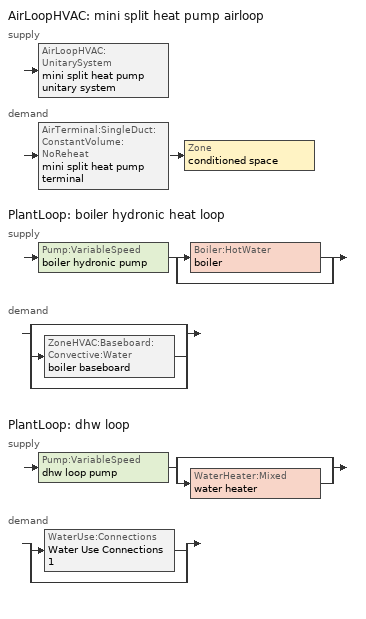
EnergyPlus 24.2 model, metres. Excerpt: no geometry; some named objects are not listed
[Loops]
AirLoopHVAC 'mini split heat pump airloop'
 supply: AirLoopHVAC:UnitarySystem 'mini split heat pump unitary system'
 demand: AirTerminal:SingleDuct:ConstantVolume:NoReheat 'mini split heat pump terminal' > Zone 'conditioned space'
PlantLoop 'boiler hydronic heat loop'
 supply: Pump:VariableSpeed 'boiler hydronic pump' > split
  | Boiler:HotWater 'boiler'
  | bypass
 demand: split
  | bypass
  | ZoneHVAC:Baseboard:Convective:Water 'boiler baseboard'
  | bypass
PlantLoop 'dhw loop'
 supply: Pump:VariableSpeed 'dhw loop pump' > split
  | bypass
  | WaterHeater:Mixed 'water heater'
 demand: split
  | WaterUse:Connections 'Water Use Connections 1'
  | bypass
[ZoneControl:Thermostat]
conditioned space Thermostat: Zone or ZoneList=conditioned space; Control Type Schedule=conditioned space Thermostat Schedule; Control 1=conditioned space temperature setpoint; Temperature Difference Between Cutout And Setpoint {deltaC}=0
[ThermostatSetpoint:DualSetpoint]
conditioned space temperature setpoint: Heating Setpoint Temperature Schedule=heating setpoint; Cooling Setpoint Temperature Schedule=cooling setpoint
[ZoneHVAC:Baseboard:Convective:Electric]
electric baseboard: Availability Schedule=Always On Discrete; Heating Design Capacity {W}=0.293071; Efficiency=1
[ZoneHVAC:Baseboard:Convective:Water]
boiler baseboard: Availability Schedule=Always On Discrete; Heating Design Capacity Method=HeatingDesignCapacity; Heating Design Capacity {W}=25058.2; Heating Design Capacity Per Floor Area {W/m2}=0; Fraction of Autosized Heating Design Capacity=0.8; U-Factor Times Area Value {W/K}=1804.19; Maximum Water Flow Rate {m3/s}=0.00107946; Convergence Tolerance=0.001
[AirTerminal:SingleDuct:ConstantVolume:NoReheat]
mini split heat pump terminal: Availability Schedule=Always On Discrete; Maximum Air Flow Rate {m3/s}=0.311485
[Zone equipment]
conditioned space: electric baseboard, boiler baseboard, mini split heat pump terminal
[AirLoopHVAC]
mini split heat pump airloop: Design Supply Air Flow Rate {m3/s}=0.311485; Design Return Air Flow Fraction of Supply Air Flow=1
[Sizing:System]
mini split heat pump airloop: Type of Load to Size On=Sensible; Design Outdoor Air Flow Rate {m3/s}=Autosize; Central Heating Maximum System Air Flow Ratio=0.3; Preheat Design Temperature {C}=7; Preheat Design Humidity Ratio {kgWater/kgDryAir}=0.008; Precool Design Temperature {C}=12.8; Precool Design Humidity Ratio {kgWater/kgDryAir}=0.008; Central Cooling Design Supply Air Temperature {C}=12.8; Central Heating Design Supply Air Temperature {C}=16.7; Type of Zone Sum to Use=NonCoincident; 100% Outdoor Air in Cooling=Yes; 100% Outdoor Air in Heating=Yes; Central Cooling Design Supply Air Humidity Ratio {kgWater/kgDryAir}=0.0085; Central Heating Design Supply Air Humidity Ratio {kgWater/kgDryAir}=0.008; Cooling Supply Air Flow Rate Method=DesignDay; Cooling Supply Air Flow Rate {m3/s}=0; Cooling Supply Air Flow Rate Per Floor Area {m3/s-m2}=0.00996765; Cooling Fraction of Autosized Cooling Supply Air Flow Rate=1; Cooling Supply Air Flow Rate Per Unit Cooling Capacity {m3/s-W}=3.94755e-05; Heating Supply Air Flow Rate Method=DesignDay; Heating Supply Air Flow Rate {m3/s}=0; Heating Supply Air Flow Rate Per Floor Area {m3/s-m2}=0.00996765; Heating Fraction of Autosized Heating Supply Air Flow Rate=1; Heating Fraction of Autosized Cooling Supply Air Flow Rate=1; Heating Supply Air Flow Rate Per Unit Heating Capacity {m3/s-W}=3.15882e-05; System Outdoor Air Method=ZoneSum; Zone Maximum Outdoor Air Fraction=1; Cooling Design Capacity Method=CoolingDesignCapacity; Cooling Design Capacity {W}=Autosize; Cooling Design Capacity Per Floor Area {W/m2}=234.7; Fraction of Autosized Cooling Design Capacity=1; Heating Design Capacity Method=HeatingDesignCapacity; Heating Design Capacity {W}=Autosize; Heating Design Capacity Per Floor Area {W/m2}=157; Fraction of Autosized Heating Design Capacity=1; Central Cooling Capacity Control Method=OnOff; Occupant Diversity=Autosize
[AvailabilityManager:Scheduled]
mini split heat pump airloop Availability Manager: Schedule=Always On Discrete
[AirLoopHVAC:UnitarySystem]
mini split heat pump unitary system: Control Type=Load; Controlling Zone or Thermostat Location=conditioned space; Dehumidification Control Type=None; Availability Schedule=Always On Discrete; Supply Fan=mini split heat pump supply fan; Fan Placement=BlowThrough; Supply Air Fan Operating Mode Schedule=mini split heat pump auto fan schedule; Heating Coil=mini split heat pump htg coil; DX Heating Coil Sizing Ratio=1; Cooling Coil=mini split heat pump clg coil; Use DOAS DX Cooling Coil=No; Minimum Supply Air Temperature {C}=2; Latent Load Control=SensibleOnlyLoadControl; Cooling Supply Air Flow Rate Method=SupplyAirFlowRate; Cooling Supply Air Flow Rate {m3/s}=0.311485; Heating Supply Air Flow Rate Method=SupplyAirFlowRate; Heating Supply Air Flow Rate {m3/s}=0.311485; No Load Supply Air Flow Rate Method=SupplyAirFlowRate; No Load Supply Air Flow Rate {m3/s}=0; No Load Supply Air Flow Rate Control Set To Low Speed=Yes; Maximum Supply Air Temperature {C}=48.8889; Maximum Outdoor Dry-Bulb Temperature for Supplemental Heater Operation {C}=21; Ancillary On-Cycle Electric Power {W}=0; Ancillary Off-Cycle Electric Power {W}=0; Design Specification Multispeed Object=Unitary System Performance Multispeed 1
[Fan:SystemModel]
mini split heat pump supply fan: Availability Schedule=Always On Discrete; Design Maximum Air Flow Rate {m3/s}=0.383603; Speed Control Method=Discrete; Electric Power Minimum Flow Rate Fraction=0.2; Design Pressure Rise {Pa}=500; Motor Efficiency=1; Motor In Air Stream Fraction=1; Design Electric Power Consumption {W}=Autosize; Design Power Sizing Method=PowerPerFlow; Electric Power Per Unit Flow Rate {W/(m3/s)}=148.322; Electric Power Per Unit Flow Rate Per Unit Pressure {W/((m3/s)-Pa)}=1.66667; Fan Total Efficiency=0.7; Motor Loss Radiative Fraction=0; Number of Speeds=4; Speed Flow Fraction 1=0.20706; Speed Electric Power Fraction 1=0.00888; Speed Flow Fraction 2=0.252; Speed Electric Power Fraction 2=0.016; Speed Flow Fraction 3=0.812; Speed Electric Power Fraction 3=0.53539; Speed Flow Fraction 4=1; Speed Electric Power Fraction 4=1
[Coil:Heating:DX:MultiSpeed]
mini split heat pump htg coil: Availability Schedule=Always On Discrete; Minimum Outdoor Dry-Bulb Temperature for Compressor Operation {C}=-3.88889; Crankcase Heater Capacity {W}=50; Maximum Outdoor Dry-Bulb Temperature for Crankcase Heater Operation {C}=10; Defrost Energy Input Ratio Function of Temperature Curve=Defrosteir; Maximum Outdoor Dry-Bulb Temperature for Defrost Operation {C}=4.44444; Defrost Strategy=ReverseCycle; Defrost Control=Timed; Defrost Time Period Fraction=0.058333; Resistive Defrost Heater Capacity {W}=AutoSize; Apply Part Load Fraction to Speeds Greater than 1=No; Fuel Type=Electricity; Region number for Calculating HSPF=4; Number of Speeds=2; Speed Gross Rated Heating Capacity 1 {W}=1799.1; Speed Gross Rated Heating COP 1 {W/W}=4.51049; Speed Rated Air Flow Rate 1 {m3/s}=0.0966218; Speed Rated Supply Air Fan Power Per Volume Flow Rate 2017 1 {W/(m3/s)}=773.3; Speed Rated Supply Air Fan Power Per Volume Flow Rate 2023 1 {W/(m3/s)}=934.4; Speed Heating Capacity Function of Temperature Curve Name 1=Heat-CAP-fT1; Speed Heating Capacity Function of Flow Fraction Curve Name 1=Heat-CAP-fFF1; Speed Energy Input Ratio Function of Temperature Curve Name 1=Heat-EIR-fT1; Speed Energy Input Ratio Function of Flow Fraction Curve Name 1=Heat-EIR-fFF1; Speed Part Load Fraction Correlation Curve Name 1=Heat-PLF-fPLR1; Speed Rated Waste Heat Fraction of Power Input 1=0.2; Speed Waste Heat Function of Temperature Curve Name 1=ConstantBiquadratic 1; Speed Gross Rated Heating Capacity 2 {W}=7085.98; Speed Gross Rated Heating COP 2 {W/W}=3.17432; Speed Rated Air Flow Rate 2 {m3/s}=0.383416; Speed Rated Supply Air Fan Power Per Volume Flow Rate 2017 2 {W/(m3/s)}=773.3; Speed Rated Supply Air Fan Power Per Volume Flow Rate 2023 2 {W/(m3/s)}=934.4; Speed Heating Capacity Function of Temperature Curve Name 2=Heat-CAP-fT2; Speed Heating Capacity Function of Flow Fraction Curve Name 2=Heat-CAP-fFF2; Speed Energy Input Ratio Function of Temperature Curve Name 2=Heat-EIR-fT2; Speed Energy Input Ratio Function of Flow Fraction Curve Name 2=Heat-EIR-fFF2; Speed Part Load Fraction Correlation Curve Name 2=Heat-PLF-fPLR2; Speed Rated Waste Heat Fraction of Power Input 2=0.2; Speed Waste Heat Function of Temperature Curve Name 2=ConstantBiquadratic 1
[Coil:Cooling:DX:MultiSpeed]
mini split heat pump clg coil: Availability Schedule=Always On Discrete; Condenser Type=AirCooled; Minimum Outdoor Dry-Bulb Temperature for Compressor Operation {C}=-25; Apply Part Load Fraction to Speeds Greater than 1=No; Apply Latent Degradation to Speeds Greater than 1=No; Crankcase Heater Capacity {W}=50; Maximum Outdoor Dry-Bulb Temperature for Crankcase Heater Operation {C}=10; Basin Heater Capacity {W/K}=0; Basin Heater Setpoint Temperature {C}=2; Fuel Type=Electricity; Number of Speeds=2; Speed Gross Rated Total Cooling Capacity 1 {W}=1479.52; Speed Gross Rated Sensible Heat Ratio 1=0.806404; Speed Gross Rated Cooling COP 1 {W/W}=4.25983; Speed Rated Air Flow Rate 1 {m3/s}=0.079391; Speed Rated Evaporator Fan Power Per Volume Flow Rate 2017 1 {W/(m3/s)}=773.3; Speed Rated Evaporator Fan Power Per Volume Flow Rate 2023 1 {W/(m3/s)}=934.4; Speed Total Cooling Capacity Function of Temperature Curve Name 1=Cool-CAP-fT1; Speed Total Cooling Capacity Function of Flow Fraction Curve Name 1=Cool-CAP-fFF1; Speed Energy Input Ratio Function of Temperature Curve Name 1=Cool-EIR-fT1; Speed Energy Input Ratio Function of Flow Fraction Curve Name 1=Cool-EIR-fFF1; Speed Part Load Fraction Correlation Curve Name 1=Cool-PLF-fPLR1; Speed Nominal Time for Condensate Removal to Begin 1 {s}=1000; Speed Ratio of Initial Moisture Evaporation Rate and Steady State Latent Capacity 1=1.5; Speed Maximum Cycling Rate 1 {cycles/hr}=3; Speed Latent Capacity Time Constant 1 {s}=45; Speed Rated Waste Heat Fraction of Power Input 1=0.2; Speed Waste Heat Function of Temperature Curve Name 1=ConstantBiquadratic; Speed Evaporative Condenser Effectiveness 1=0.9; Speed Evaporative Condenser Air Flow Rate 1 {m3/s}=AutoSize; Speed Rated Evaporative Condenser Pump Power Consumption 1 {W}=AutoSize; Speed Gross Rated Total Cooling Capacity 2 {W}=5830.44; Speed Gross Rated Sensible Heat Ratio 2=0.759942; Speed Gross Rated Cooling COP 2 {W/W}=3.13147; Speed Rated Air Flow Rate 2 {m3/s}=0.311334; Speed Rated Evaporator Fan Power Per Volume Flow Rate 2017 2 {W/(m3/s)}=773.3; Speed Rated Evaporator Fan Power Per Volume Flow Rate 2023 2 {W/(m3/s)}=934.4; Speed Total Cooling Capacity Function of Temperature Curve Name 2=Cool-CAP-fT2; Speed Total Cooling Capacity Function of Flow Fraction Curve Name 2=Cool-CAP-fFF2; Speed Energy Input Ratio Function of Temperature Curve Name 2=Cool-EIR-fT2; Speed Energy Input Ratio Function of Flow Fraction Curve Name 2=Cool-EIR-fFF2; Speed Part Load Fraction Correlation Curve Name 2=Cool-PLF-fPLR2; Speed Nominal Time for Condensate Removal to Begin 2 {s}=1000; Speed Ratio of Initial Moisture Evaporation Rate and Steady State Latent Capacity 2=1.5; Speed Maximum Cycling Rate 2 {cycles/hr}=3; Speed Latent Capacity Time Constant 2 {s}=45; Speed Rated Waste Heat Fraction of Power Input 2=0.2; Speed Waste Heat Function of Temperature Curve Name 2=ConstantBiquadratic; Speed Evaporative Condenser Effectiveness 2=0.9; Speed Evaporative Condenser Air Flow Rate 2 {m3/s}=AutoSize; Speed Rated Evaporative Condenser Pump Power Consumption 2 {W}=AutoSize
[UnitarySystemPerformance:Multispeed]
Unitary System Performance Multispeed 1: Number of Speeds for Heating=2; Number of Speeds for Cooling=2; Single Mode Operation=No; No Load Supply Air Flow Rate Ratio=1; Heating Speed Supply Air Flow Ratio 1=0.310345; Cooling Speed Supply Air Flow Ratio 1=0.255; Heating Speed Supply Air Flow Ratio 2=1.23153; Cooling Speed Supply Air Flow Ratio 2=1
[PlantLoop] Fluid Type=Water; Maximum Loop Temperature {C}=100; Minimum Loop Temperature {C}=0; Minimum Loop Flow Rate {m3/s}=0; Load Distribution Scheme=Optimal; Plant Loop Demand Calculation Scheme=SingleSetpoint; Common Pipe Simulation=None
Name | Plant Equipment Operation Scheme | Maximum Loop Flow Rate {m3/s} | Plant Loop Volume {m3}
boiler hydronic heat loop | boiler hydronic heat loop Operation Schemes | Autosize | Autocalculate
dhw loop | dhw loop Operation Schemes | 0.01 | 0.003
[Sizing:Plant] Loop Type=Heating; Sizing Option=NonCoincident; Zone Timesteps in Averaging Window=1; Coincident Sizing Factor Mode=None
Name | Design Loop Exit Temperature {C} | Loop Design Temperature Difference {deltaC}
boiler hydronic heat loop | 82.2222 | 11.1111
dhw loop | 56 | 5.55556
[Pump:VariableSpeed] Motor Efficiency=0.85; Fraction of Motor Inefficiencies to Fluid Stream=0; Coefficient 1 of the Part Load Performance Curve=0; Coefficient 2 of the Part Load Performance Curve=1; Coefficient 3 of the Part Load Performance Curve=0; Coefficient 4 of the Part Load Performance Curve=0; Design Minimum Flow Rate {m3/s}=0; Pump Control Type=Intermittent; Skin Loss Radiative Fraction=0.5; Design Power Sizing Method=PowerPerFlowPerPressure; Design Electric Power per Unit Flow Rate {W/(m3/s)}=348701.1; Design Shaft Power per Unit Flow Rate per Unit Head {W/((m3/s)-Pa)}=1.28205; Design Minimum Flow Rate Fraction=0
Name | Design Maximum Flow Rate {m3/s} | Design Pump Head {Pa} | Design Power Consumption {W}
boiler hydronic pump | 3.75e-05 | 20000 | 1
dhw loop pump | 0.01 | 1 | 0
[Boiler:HotWater]
boiler: Fuel Type=FuelOilNo2; Nominal Capacity {W}=25058.2; Nominal Thermal Efficiency=0.83; Efficiency Curve Temperature Evaluation Variable=LeavingBoiler; Normalized Boiler Efficiency Curve=NonCondensingBoilerEff; Design Water Flow Rate {m3/s}=Autosize; Minimum Part Load Ratio=0; Maximum Part Load Ratio=1; Optimum Part Load Ratio=1; Water Outlet Upper Temperature Limit {C}=99.9; Boiler Flow Mode=LeavingSetpointModulated; On Cycle Parasitic Electric Load {W}=0; Sizing Factor=1; Off Cycle Parasitic Fuel Load {W}=0
[SetpointManager:Scheduled] Control Variable=Temperature
Name | Schedule
boiler hydronic heat loop setpoint manager | boiler hydronic heat supply setpoint
Setpoint Manager Scheduled 1 | dhw temp
[PlantEquipmentOperationSchemes] Control Scheme Object Type 1=PlantEquipmentOperation:HeatingLoad; Control Scheme Schedule Name 1=Always On Discrete
Name | Control Scheme Name 1
boiler hydronic heat loop Operation Schemes | boiler hydronic heat loop Heating Operation Scheme
dhw loop Operation Schemes | dhw loop Heating Operation Scheme
[PlantEquipmentOperation:HeatingLoad] Load Range Lower Limit 1 {W}=0; Load Range Upper Limit 1 {W}=1000000000
Name | Range Equipment List Name 1
boiler hydronic heat loop Heating Operation Scheme | boiler hydronic heat loop Heating Equipment List
dhw loop Heating Operation Scheme | dhw loop Heating Equipment List
[PlantEquipmentList]
boiler hydronic heat loop Heating Equipment List: Boiler:HotWater, boiler
dhw loop Heating Equipment List: WaterHeater:Mixed, water heater
[WaterHeater:Mixed]
water heater: Tank Volume {m3}=0.170344; Setpoint Temperature Schedule=water heater setpoint; Deadband Temperature Difference {deltaC}=2; Maximum Temperature Limit {C}=99; Heater Control Type=Cycle; Heater Maximum Capacity {W}=11999.8; Heater Minimum Capacity {W}=0; Heater Ignition Minimum Flow Rate {m3/s}=0; Heater Ignition Delay {s}=0; Heater Fuel Type=Electricity; Heater Thermal Efficiency=1; Off Cycle Parasitic Fuel Consumption Rate {W}=0; Off Cycle Parasitic Fuel Type=Electricity; Off Cycle Parasitic Heat Fraction to Tank=0; On Cycle Parasitic Fuel Consumption Rate {W}=0; On Cycle Parasitic Fuel Type=Electricity; On Cycle Parasitic Heat Fraction to Tank=0; Ambient Temperature Indicator=Zone; Ambient Temperature Zone=conditioned space; Off Cycle Loss Coefficient to Ambient Temperature {W/K}=2.90339; Off Cycle Loss Fraction to Zone=1; On Cycle Loss Coefficient to Ambient Temperature {W/K}=2.90339; On Cycle Loss Fraction to Zone=1; Use Side Effectiveness=1; Source Side Effectiveness=1; Use Side Design Flow Rate {m3/s}=Autosize; Source Side Design Flow Rate {m3/s}=Autosize; Indirect Water Heating Recovery Time {hr}=1.5; Source Side Flow Control Mode=IndirectHeatPrimarySetpoint
[WaterHeater:Sizing]
water heater: Design Mode=PeakDraw; Time Storage Can Meet Peak Draw {hr}=0.538503; Time for Tank Recovery {hr}=0; Nominal Tank Volume for Autosizing Plant Connections {m3}=1
[WaterUse:Connections]
Water Use Connections 1: Drain Water Heat Exchanger Type=None; Drain Water Heat Exchanger Destination=Plant; Water Use Equipment Name 1=dhw fixtures; Water Use Equipment Name 2=dhw distribution waste; Water Use Equipment Name 3=clothes washer; Water Use Equipment Name 4=dishwasher
[WaterUse:Equipment]
Name | Peak Flow Rate {m3/s} | Flow Rate Fraction Schedule | Target Temperature Schedule
dhw fixtures | 4.47512e-06 | dhw fixtures schedule | mixed water temperature schedule
dhw distribution waste | 1.35667e-06 | dhw fixtures schedule | mixed water temperature schedule
clothes washer | 9.69919e-07 | clothes washer schedule
dishwasher | 2.90872e-07 | dishwasher schedule
[EnergyManagementSystem:GlobalVariable]
infil_program_Qfan
infil_program_Qinf
mini_split_heat_pump_airloop_Fan_RTF
natural_vent_program_Qnv
natural_vent_program_Qwhf
[EnergyManagementSystem:InternalVariable]
Name | Internal Data Index Key | Internal Data Type
boiler_hydronic_pump_rated_mfr | boiler hydronic pump | Pump Maximum Mass Flow Rate
mini_split_heat_pump_airloop_max_sup_fan_mfr | mini split heat pump supply fan | Fan Maximum Mass Flow Rate
[EnergyManagementSystem:Sensor]
Name | Output:Variable or Output:Meter Index Key | Output:Variable or Output:Meter
airflow_gain | infil flow | Infiltration Sensible Heat Gain Energy
airflow_gain_1 | natural vent flow | Infiltration Sensible Heat Gain Energy
airflow_gain_2 | whole house fan flow | Infiltration Sensible Heat Gain Energy
airflow_loss | infil flow | Infiltration Sensible Heat Loss Energy
airflow_loss_1 | natural vent flow | Infiltration Sensible Heat Loss Energy
airflow_loss_2 | whole house fan flow | Infiltration Sensible Heat Loss Energy
boiler_baseboard_s | boiler baseboard | Baseboard Total Heating Energy
boiler_hydronic_pump_mfr_s | boiler hydronic pump | Pump Mass Flow Rate
boiler_hydronic_pump_s | boiler hydronic pump | Pump Electricity Energy
boiler_plr_s | boiler | Boiler Part Load Ratio
clg_load_cond |  | Cooling:EnergyTransfer:Zone:CONDITIONED SPACE
clg_sp_s; clg_sp_s_1 | cooling setpoint | Schedule Value
clothes_dryer_exhaust_0_sch_s | clothes dryer exhaust 0 schedule | Schedule Value
conditioned_space_clg_unmet_s | conditioned space | Zone Cooling Setpoint Not Met Time
conditioned_space_htg_unmet_s | conditioned space | Zone Heating Setpoint Not Met Time
cool_season | cooling season schedule | Schedule Value
dhw_loss | water heater | Water Heater Heat Loss Energy
dhw_rtf | water heater | Water Heater Runtime Fraction
fridge_tin_s; tin_s; tin_s_1 | conditioned space | Zone Mean Air Temperature
htg_load_cond |  | Heating:EnergyTransfer:Zone:CONDITIONED SPACE
htg_sp_s; htg_sp_s_1 | heating setpoint | Schedule Value
ig_ee_conv | clothes dryer | Electric Equipment Convective Heating Energy
ig_ee_conv_1 | clothes washer | Electric Equipment Convective Heating Energy
ig_ee_conv_2 | cooking range | Electric Equipment Convective Heating Energy
ig_ee_conv_3 | dishwasher | Electric Equipment Convective Heating Energy
ig_ee_conv_4 | fridge | Electric Equipment Convective Heating Energy
ig_ee_conv_5 | misc plug loads | Electric Equipment Convective Heating Energy
ig_ee_conv_6 | whole house fan | Electric Equipment Convective Heating Energy
ig_ee_rad | clothes dryer | Electric Equipment Radiant Heating Energy
ig_ee_rad_1 | clothes washer | Electric Equipment Radiant Heating Energy
ig_ee_rad_2 | cooking range | Electric Equipment Radiant Heating Energy
ig_ee_rad_3 | dishwasher | Electric Equipment Radiant Heating Energy
ig_ee_rad_4 | fridge | Electric Equipment Radiant Heating Energy
ig_ee_rad_5 | misc plug loads | Electric Equipment Radiant Heating Energy
ig_ee_rad_6 | whole house fan | Electric Equipment Radiant Heating Energy
ig_lgt_conv | interior lighting | Lights Convective Heating Energy
ig_lgt_rad | interior lighting | Lights Radiant Heating Energy
ig_lgt_vis | interior lighting | Lights Visible Radiation Heating Energy
ig_oe_conv | clothes dryer 1 | Other Equipment Convective Heating Energy
ig_oe_conv_1 | cooking range 1 | Other Equipment Convective Heating Energy
ig_oe_conv_2 | general water use latent | Other Equipment Convective Heating Energy
ig_oe_conv_3 | general water use sensible | Other Equipment Convective Heating Energy
ig_oe_conv_4 | water heater energy adjustment1 | Other Equipment Convective Heating Energy
ig_oe_rad | clothes dryer 1 | Other Equipment Radiant Heating Energy
ig_oe_rad_1 | cooking range 1 | Other Equipment Radiant Heating Energy
ig_oe_rad_2 | general water use latent | Other Equipment Radiant Heating Energy
ig_oe_rad_3 | general water use sensible | Other Equipment Radiant Heating Energy
ig_oe_rad_4 | water heater energy adjustment1 | Other Equipment Radiant Heating Energy
ig_ppl_conv | occupants | People Convective Heating Energy
ig_ppl_rad | occupants | People Radiant Heating Energy
im_conv | furniture mass conditioned space 1 | Surface Inside Face Convection Heat Gain Energy
im_conv_1 | partition wall mass | Surface Inside Face Convection Heat Gain Energy
im_ig | furniture mass conditioned space 1 | Surface Inside Face Internal Gains Radiation Heat Gain Energy
im_ig_1 | partition wall mass | Surface Inside Face Internal Gains Radiation Heat Gain Energy
im_lgt | furniture mass conditioned space 1 | Surface Inside Face Lights Radiation Heat Gain Energy
im_lgt_1 | partition wall mass | Surface Inside Face Lights Radiation Heat Gain Energy
im_sol | furniture mass conditioned space 1 | Surface Inside Face Solar Radiation Heat Gain Energy
im_sol_1 | partition wall mass | Surface Inside Face Solar Radiation Heat Gain Energy
im_surf | furniture mass conditioned space 1 | Surface Inside Face Net Surface Thermal Radiation Heat Gain Energy
im_surf_1 | partition wall mass | Surface Inside Face Net Surface Thermal Radiation Heat Gain Energy
mech_vent_bath_fan_0_sch_s | mech vent bath fan 0 schedule | Schedule Value
mini_split_heat_pump_airloop_Fan_RTF_s | mini split heat pump supply fan | Fan Runtime Fraction Speed 1
mini_split_heat_pump_airloop_Fan_RTF_s_1 | mini split heat pump supply fan | Fan Runtime Fraction Speed 2
mini_split_heat_pump_airloop_Fan_RTF_s_2 | mini split heat pump supply fan | Fan Runtime Fraction Speed 3
mini_split_heat_pump_airloop_Fan_RTF_s_3 | mini split heat pump supply fan | Fan Runtime Fraction Speed 4
mini_split_heat_pump_clg_coil_s | mini split heat pump clg coil | Cooling Coil Total Cooling Energy
mini_split_heat_pump_htg_coil_s | mini split heat pump htg coil | Heating Coil Heating Energy
mini_split_heat_pump_supply_fan_s | mini split heat pump supply fan | Fan Electricity Energy
mv_conv | mech vent bath fan 0 | Electric Equipment Convective Heating Energy
mv_conv_1 | mech vent house fan | Electric Equipment Convective Heating Energy
mv_conv_2 | mech vent house fan cfis | Electric Equipment Convective Heating Energy
mv_conv_3 | mech vent house fan latent load | Other Equipment Convective Heating Energy
mv_conv_4 | mech vent house fan sensible load | Other Equipment Convective Heating Energy
mv_rad | mech vent bath fan 0 | Electric Equipment Radiant Heating Energy
mv_rad_1 | mech vent house fan | Electric Equipment Radiant Heating Energy
mv_rad_2 | mech vent house fan cfis | Electric Equipment Radiant Heating Energy
mv_rad_3 | mech vent house fan latent load | Other Equipment Radiant Heating Energy
mv_rad_4 | mech vent house fan sensible load | Other Equipment Radiant Heating Energy
natural_vent_s | natural vent schedule | Schedule Value
out_pb_s |  | Site Outdoor Air Barometric Pressure
out_wt_s |  | Site Outdoor Air Humidity Ratio
site_vw_s |  | Site Wind Speed
ss_back_out | Window1 | Surface Window Shortwave from Zone Back Out Window Heat Transfer Rate
ss_back_out_1 | Window10 | Surface Window Shortwave from Zone Back Out Window Heat Transfer Rate
ss_back_out_10 | Window19 | Surface Window Shortwave from Zone Back Out Window Heat Transfer Rate
ss_back_out_11 | Window2 | Surface Window Shortwave from Zone Back Out Window Heat Transfer Rate
ss_back_out_12 | Window20 | Surface Window Shortwave from Zone Back Out Window Heat Transfer Rate
ss_back_out_13 | Window21 | Surface Window Shortwave from Zone Back Out Window Heat Transfer Rate
ss_back_out_14 | Window22 | Surface Window Shortwave from Zone Back Out Window Heat Transfer Rate
ss_back_out_15 | Window23 | Surface Window Shortwave from Zone Back Out Window Heat Transfer Rate
ss_back_out_16 | Window24 | Surface Window Shortwave from Zone Back Out Window Heat Transfer Rate
ss_back_out_17 | Window25 | Surface Window Shortwave from Zone Back Out Window Heat Transfer Rate
ss_back_out_18 | Window26 | Surface Window Shortwave from Zone Back Out Window Heat Transfer Rate
ss_back_out_19 | Window3 | Surface Window Shortwave from Zone Back Out Window Heat Transfer Rate
ss_back_out_2 | Window11 | Surface Window Shortwave from Zone Back Out Window Heat Transfer Rate
ss_back_out_20 | Window5 | Surface Window Shortwave from Zone Back Out Window Heat Transfer Rate
ss_back_out_21 | Window6 | Surface Window Shortwave from Zone Back Out Window Heat Transfer Rate
ss_back_out_22 | Window9 | Surface Window Shortwave from Zone Back Out Window Heat Transfer Rate
ss_back_out_3 | Window12 | Surface Window Shortwave from Zone Back Out Window Heat Transfer Rate
ss_back_out_4 | Window13 | Surface Window Shortwave from Zone Back Out Window Heat Transfer Rate
ss_back_out_5 | Window14 | Surface Window Shortwave from Zone Back Out Window Heat Transfer Rate
ss_back_out_6 | Window15 | Surface Window Shortwave from Zone Back Out Window Heat Transfer Rate
ss_back_out_7 | Window16 | Surface Window Shortwave from Zone Back Out Window Heat Transfer Rate
ss_back_out_8 | Window17 | Surface Window Shortwave from Zone Back Out Window Heat Transfer Rate
ss_back_out_9 | Window18 | Surface Window Shortwave from Zone Back Out Window Heat Transfer Rate
ss_conv | Door1 | Surface Inside Face Convection Heat Gain Energy
ss_conv_1 | Door2 | Surface Inside Face Convection Heat Gain Energy
ss_conv_10 | Window15 | Surface Inside Face Convection Heat Gain Energy
ss_conv_11 | Window16 | Surface Inside Face Convection Heat Gain Energy
ss_conv_12 | Window17 | Surface Inside Face Convection Heat Gain Energy
ss_conv_13 | Window18 | Surface Inside Face Convection Heat Gain Energy
ss_conv_14 | Window19 | Surface Inside Face Convection Heat Gain Energy
ss_conv_15 | Window2 | Surface Inside Face Convection Heat Gain Energy
ss_conv_16 | Window20 | Surface Inside Face Convection Heat Gain Energy
ss_conv_17 | Window21 | Surface Inside Face Convection Heat Gain Energy
ss_conv_18 | Window22 | Surface Inside Face Convection Heat Gain Energy
ss_conv_19 | Window23 | Surface Inside Face Convection Heat Gain Energy
ss_conv_2 | Door3 | Surface Inside Face Convection Heat Gain Energy
ss_conv_20 | Window24 | Surface Inside Face Convection Heat Gain Energy
ss_conv_21 | Window25 | Surface Inside Face Convection Heat Gain Energy
ss_conv_22 | Window26 | Surface Inside Face Convection Heat Gain Energy
ss_conv_23 | Window3 | Surface Inside Face Convection Heat Gain Energy
ss_conv_24 | Window5 | Surface Inside Face Convection Heat Gain Energy
ss_conv_25 | Window6 | Surface Inside Face Convection Heat Gain Energy
ss_conv_26 | Window9 | Surface Inside Face Convection Heat Gain Energy
ss_conv_3 | Door4 | Surface Inside Face Convection Heat Gain Energy
ss_conv_4 | Window1 | Surface Inside Face Convection Heat Gain Energy
ss_conv_5 | Window10 | Surface Inside Face Convection Heat Gain Energy
ss_conv_6 | Window11 | Surface Inside Face Convection Heat Gain Energy
ss_conv_7 | Window12 | Surface Inside Face Convection Heat Gain Energy
ss_conv_8 | Window13 | Surface Inside Face Convection Heat Gain Energy
ss_conv_9 | Window14 | Surface Inside Face Convection Heat Gain Energy
ss_ig | Door1 | Surface Inside Face Internal Gains Radiation Heat Gain Energy
ss_ig_1 | Door2 | Surface Inside Face Internal Gains Radiation Heat Gain Energy
ss_ig_10 | Window15 | Surface Inside Face Internal Gains Radiation Heat Gain Energy
ss_ig_11 | Window16 | Surface Inside Face Internal Gains Radiation Heat Gain Energy
ss_ig_12 | Window17 | Surface Inside Face Internal Gains Radiation Heat Gain Energy
ss_ig_13 | Window18 | Surface Inside Face Internal Gains Radiation Heat Gain Energy
ss_ig_14 | Window19 | Surface Inside Face Internal Gains Radiation Heat Gain Energy
ss_ig_15 | Window2 | Surface Inside Face Internal Gains Radiation Heat Gain Energy
ss_ig_16 | Window20 | Surface Inside Face Internal Gains Radiation Heat Gain Energy
ss_ig_17 | Window21 | Surface Inside Face Internal Gains Radiation Heat Gain Energy
ss_ig_18 | Window22 | Surface Inside Face Internal Gains Radiation Heat Gain Energy
ss_ig_19 | Window23 | Surface Inside Face Internal Gains Radiation Heat Gain Energy
ss_ig_2 | Door3 | Surface Inside Face Internal Gains Radiation Heat Gain Energy
ss_ig_20 | Window24 | Surface Inside Face Internal Gains Radiation Heat Gain Energy
ss_ig_21 | Window25 | Surface Inside Face Internal Gains Radiation Heat Gain Energy
ss_ig_22 | Window26 | Surface Inside Face Internal Gains Radiation Heat Gain Energy
ss_ig_23 | Window3 | Surface Inside Face Internal Gains Radiation Heat Gain Energy
ss_ig_24 | Window5 | Surface Inside Face Internal Gains Radiation Heat Gain Energy
ss_ig_25 | Window6 | Surface Inside Face Internal Gains Radiation Heat Gain Energy
ss_ig_26 | Window9 | Surface Inside Face Internal Gains Radiation Heat Gain Energy
ss_ig_3 | Door4 | Surface Inside Face Internal Gains Radiation Heat Gain Energy
ss_ig_4 | Window1 | Surface Inside Face Internal Gains Radiation Heat Gain Energy
ss_ig_5 | Window10 | Surface Inside Face Internal Gains Radiation Heat Gain Energy
ss_ig_6 | Window11 | Surface Inside Face Internal Gains Radiation Heat Gain Energy
ss_ig_7 | Window12 | Surface Inside Face Internal Gains Radiation Heat Gain Energy
ss_ig_8 | Window13 | Surface Inside Face Internal Gains Radiation Heat Gain Energy
ss_ig_9 | Window14 | Surface Inside Face Internal Gains Radiation Heat Gain Energy
ss_lgt | Door1 | Surface Inside Face Lights Radiation Heat Gain Energy
ss_lgt_1 | Door2 | Surface Inside Face Lights Radiation Heat Gain Energy
ss_lgt_2 | Door3 | Surface Inside Face Lights Radiation Heat Gain Energy
ss_lgt_3 | Door4 | Surface Inside Face Lights Radiation Heat Gain Energy
ss_sol | Door1 | Surface Inside Face Solar Radiation Heat Gain Energy
ss_sol_1 | Door2 | Surface Inside Face Solar Radiation Heat Gain Energy
ss_sol_2 | Door3 | Surface Inside Face Solar Radiation Heat Gain Energy
ss_sol_3 | Door4 | Surface Inside Face Solar Radiation Heat Gain Energy
ss_surf | Door1 | Surface Inside Face Net Surface Thermal Radiation Heat Gain Energy
ss_surf_1 | Door2 | Surface Inside Face Net Surface Thermal Radiation Heat Gain Energy
ss_surf_10 | Window15 | Surface Inside Face Net Surface Thermal Radiation Heat Gain Energy
ss_surf_11 | Window16 | Surface Inside Face Net Surface Thermal Radiation Heat Gain Energy
ss_surf_12 | Window17 | Surface Inside Face Net Surface Thermal Radiation Heat Gain Energy
ss_surf_13 | Window18 | Surface Inside Face Net Surface Thermal Radiation Heat Gain Energy
ss_surf_14 | Window19 | Surface Inside Face Net Surface Thermal Radiation Heat Gain Energy
ss_surf_15 | Window2 | Surface Inside Face Net Surface Thermal Radiation Heat Gain Energy
ss_surf_16 | Window20 | Surface Inside Face Net Surface Thermal Radiation Heat Gain Energy
ss_surf_17 | Window21 | Surface Inside Face Net Surface Thermal Radiation Heat Gain Energy
ss_surf_18 | Window22 | Surface Inside Face Net Surface Thermal Radiation Heat Gain Energy
ss_surf_19 | Window23 | Surface Inside Face Net Surface Thermal Radiation Heat Gain Energy
ss_surf_2 | Door3 | Surface Inside Face Net Surface Thermal Radiation Heat Gain Energy
ss_surf_20 | Window24 | Surface Inside Face Net Surface Thermal Radiation Heat Gain Energy
ss_surf_21 | Window25 | Surface Inside Face Net Surface Thermal Radiation Heat Gain Energy
ss_surf_22 | Window26 | Surface Inside Face Net Surface Thermal Radiation Heat Gain Energy
ss_surf_23 | Window3 | Surface Inside Face Net Surface Thermal Radiation Heat Gain Energy
ss_surf_24 | Window5 | Surface Inside Face Net Surface Thermal Radiation Heat Gain Energy
ss_surf_25 | Window6 | Surface Inside Face Net Surface Thermal Radiation Heat Gain Energy
ss_surf_26 | Window9 | Surface Inside Face Net Surface Thermal Radiation Heat Gain Energy
ss_surf_3 | Door4 | Surface Inside Face Net Surface Thermal Radiation Heat Gain Energy
ss_surf_4 | Window1 | Surface Inside Face Net Surface Thermal Radiation Heat Gain Energy
ss_surf_5 | Window10 | Surface Inside Face Net Surface Thermal Radiation Heat Gain Energy
ss_surf_6 | Window11 | Surface Inside Face Net Surface Thermal Radiation Heat Gain Energy
ss_surf_7 | Window12 | Surface Inside Face Net Surface Thermal Radiation Heat Gain Energy
ss_surf_8 | Window13 | Surface Inside Face Net Surface Thermal Radiation Heat Gain Energy
ss_surf_9 | Window14 | Surface Inside Face Net Surface Thermal Radiation Heat Gain Energy
ss_trans_in | Window1 | Surface Window Transmitted Solar Radiation Rate
ss_trans_in_1 | Window10 | Surface Window Transmitted Solar Radiation Rate
ss_trans_in_10 | Window19 | Surface Window Transmitted Solar Radiation Rate
ss_trans_in_11 | Window2 | Surface Window Transmitted Solar Radiation Rate
ss_trans_in_12 | Window20 | Surface Window Transmitted Solar Radiation Rate
ss_trans_in_13 | Window21 | Surface Window Transmitted Solar Radiation Rate
ss_trans_in_14 | Window22 | Surface Window Transmitted Solar Radiation Rate
ss_trans_in_15 | Window23 | Surface Window Transmitted Solar Radiation Rate
ss_trans_in_16 | Window24 | Surface Window Transmitted Solar Radiation Rate
ss_trans_in_17 | Window25 | Surface Window Transmitted Solar Radiation Rate
ss_trans_in_18 | Window26 | Surface Window Transmitted Solar Radiation Rate
ss_trans_in_19 | Window3 | Surface Window Transmitted Solar Radiation Rate
ss_trans_in_2 | Window11 | Surface Window Transmitted Solar Radiation Rate
ss_trans_in_20 | Window5 | Surface Window Transmitted Solar Radiation Rate
ss_trans_in_21 | Window6 | Surface Window Transmitted Solar Radiation Rate
ss_trans_in_22 | Window9 | Surface Window Transmitted Solar Radiation Rate
ss_trans_in_3 | Window12 | Surface Window Transmitted Solar Radiation Rate
ss_trans_in_4 | Window13 | Surface Window Transmitted Solar Radiation Rate
ss_trans_in_5 | Window14 | Surface Window Transmitted Solar Radiation Rate
ss_trans_in_6 | Window15 | Surface Window Transmitted Solar Radiation Rate
ss_trans_in_7 | Window16 | Surface Window Transmitted Solar Radiation Rate
ss_trans_in_8 | Window17 | Surface Window Transmitted Solar Radiation Rate
ss_trans_in_9 | Window18 | Surface Window Transmitted Solar Radiation Rate
ss_trans_out | Window1 | Surface Inside Face Initial Transmitted Diffuse Transmitted Out Window Solar Radiation Rate
ss_trans_out_1 | Window10 | Surface Inside Face Initial Transmitted Diffuse Transmitted Out Window Solar Radiation Rate
ss_trans_out_10 | Window19 | Surface Inside Face Initial Transmitted Diffuse Transmitted Out Window Solar Radiation Rate
ss_trans_out_11 | Window2 | Surface Inside Face Initial Transmitted Diffuse Transmitted Out Window Solar Radiation Rate
ss_trans_out_12 | Window20 | Surface Inside Face Initial Transmitted Diffuse Transmitted Out Window Solar Radiation Rate
ss_trans_out_13 | Window21 | Surface Inside Face Initial Transmitted Diffuse Transmitted Out Window Solar Radiation Rate
ss_trans_out_14 | Window22 | Surface Inside Face Initial Transmitted Diffuse Transmitted Out Window Solar Radiation Rate
ss_trans_out_15 | Window23 | Surface Inside Face Initial Transmitted Diffuse Transmitted Out Window Solar Radiation Rate
ss_trans_out_16 | Window24 | Surface Inside Face Initial Transmitted Diffuse Transmitted Out Window Solar Radiation Rate
ss_trans_out_17 | Window25 | Surface Inside Face Initial Transmitted Diffuse Transmitted Out Window Solar Radiation Rate
ss_trans_out_18 | Window26 | Surface Inside Face Initial Transmitted Diffuse Transmitted Out Window Solar Radiation Rate
ss_trans_out_19 | Window3 | Surface Inside Face Initial Transmitted Diffuse Transmitted Out Window Solar Radiation Rate
ss_trans_out_2 | Window11 | Surface Inside Face Initial Transmitted Diffuse Transmitted Out Window Solar Radiation Rate
ss_trans_out_20 | Window5 | Surface Inside Face Initial Transmitted Diffuse Transmitted Out Window Solar Radiation Rate
ss_trans_out_21 | Window6 | Surface Inside Face Initial Transmitted Diffuse Transmitted Out Window Solar Radiation Rate
ss_trans_out_22 | Window9 | Surface Inside Face Initial Transmitted Diffuse Transmitted Out Window Solar Radiation Rate
ss_trans_out_3 | Window12 | Surface Inside Face Initial Transmitted Diffuse Transmitted Out Window Solar Radiation Rate
ss_trans_out_4 | Window13 | Surface Inside Face Initial Transmitted Diffuse Transmitted Out Window Solar Radiation Rate
ss_trans_out_5 | Window14 | Surface Inside Face Initial Transmitted Diffuse Transmitted Out Window Solar Radiation Rate
ss_trans_out_6 | Window15 | Surface Inside Face Initial Transmitted Diffuse Transmitted Out Window Solar Radiation Rate
ss_trans_out_7 | Window16 | Surface Inside Face Initial Transmitted Diffuse Transmitted Out Window Solar Radiation Rate
ss_trans_out_8 | Window17 | Surface Inside Face Initial Transmitted Diffuse Transmitted Out Window Solar Radiation Rate
ss_trans_out_9 | Window18 | Surface Inside Face Initial Transmitted Diffuse Transmitted Out Window Solar Radiation Rate
s_conv | Floor1 | Surface Inside Face Convection Heat Gain Energy
s_conv_1 | Floor2 | Surface Inside Face Convection Heat Gain Energy
s_conv_10 | inferred conditioned floor | Surface Inside Face Convection Heat Gain Energy
s_conv_11 | RimJoist1:135 | Surface Inside Face Convection Heat Gain Energy
s_conv_12 | RimJoist1:225 | Surface Inside Face Convection Heat Gain Energy
s_conv_13 | RimJoist1:315 | Surface Inside Face Convection Heat Gain Energy
s_conv_14 | RimJoist1:45 | Surface Inside Face Convection Heat Gain Energy
s_conv_15 | RimJoist2:135 | Surface Inside Face Convection Heat Gain Energy
s_conv_16 | RimJoist2:225 | Surface Inside Face Convection Heat Gain Energy
s_conv_17 | RimJoist2:315 | Surface Inside Face Convection Heat Gain Energy
s_conv_18 | RimJoist2:45 | Surface Inside Face Convection Heat Gain Energy
s_conv_19 | RimJoist3:135 | Surface Inside Face Convection Heat Gain Energy
s_conv_2 | Floor3 | Surface Inside Face Convection Heat Gain Energy
s_conv_20 | RimJoist3:225 | Surface Inside Face Convection Heat Gain Energy
s_conv_21 | RimJoist3:315 | Surface Inside Face Convection Heat Gain Energy
s_conv_22 | RimJoist3:45 | Surface Inside Face Convection Heat Gain Energy
s_conv_23 | Roof2:135 | Surface Inside Face Convection Heat Gain Energy
s_conv_24 | Roof2:225 | Surface Inside Face Convection Heat Gain Energy
s_conv_25 | Roof2:315 | Surface Inside Face Convection Heat Gain Energy
s_conv_26 | Roof2:45 | Surface Inside Face Convection Heat Gain Energy
s_conv_27 | Slab1 | Surface Inside Face Convection Heat Gain Energy
s_conv_28 | Slab1 1 | Surface Inside Face Convection Heat Gain Energy
s_conv_29 | Slab3 | Surface Inside Face Convection Heat Gain Energy
s_conv_3 | Floor6 | Surface Inside Face Convection Heat Gain Energy
s_conv_30 | Slab4 | Surface Inside Face Convection Heat Gain Energy
s_conv_31 | Wall1:135 | Surface Inside Face Convection Heat Gain Energy
s_conv_32 | Wall1:225 | Surface Inside Face Convection Heat Gain Energy
s_conv_33 | Wall1:315 | Surface Inside Face Convection Heat Gain Energy
s_conv_34 | Wall1:45 | Surface Inside Face Convection Heat Gain Energy
s_conv_35 | Wall2:135 | Surface Inside Face Convection Heat Gain Energy
s_conv_36 | Wall2:225 | Surface Inside Face Convection Heat Gain Energy
s_conv_37 | Wall2:315 | Surface Inside Face Convection Heat Gain Energy
s_conv_38 | Wall2:45 | Surface Inside Face Convection Heat Gain Energy
s_conv_39 | Wall3:135 | Surface Inside Face Convection Heat Gain Energy
s_conv_4 | Floor7 | Surface Inside Face Convection Heat Gain Energy
s_conv_40 | Wall3:225 | Surface Inside Face Convection Heat Gain Energy
s_conv_41 | Wall3:315 | Surface Inside Face Convection Heat Gain Energy
s_conv_42 | Wall3:45 | Surface Inside Face Convection Heat Gain Energy
s_conv_43 | Wall4:135 | Surface Inside Face Convection Heat Gain Energy
s_conv_44 | Wall4:225 | Surface Inside Face Convection Heat Gain Energy
s_conv_45 | Wall4:315 | Surface Inside Face Convection Heat Gain Energy
s_conv_46 | Wall4:45 | Surface Inside Face Convection Heat Gain Energy
s_conv_47 | Wall5:135 | Surface Inside Face Convection Heat Gain Energy
s_conv_48 | Wall5:225 | Surface Inside Face Convection Heat Gain Energy
s_conv_49 | Wall5:315 | Surface Inside Face Convection Heat Gain Energy
s_conv_5 | Floor8 | Surface Inside Face Convection Heat Gain Energy
s_conv_50 | Wall5:45 | Surface Inside Face Convection Heat Gain Energy
s_conv_51 | Wall6:135 | Surface Inside Face Convection Heat Gain Energy
s_conv_52 | Wall6:225 | Surface Inside Face Convection Heat Gain Energy
s_conv_53 | Wall6:315 | Surface Inside Face Convection Heat Gain Energy
s_conv_54 | Wall6:45 | Surface Inside Face Convection Heat Gain Energy
s_conv_6 | Floor9 | Surface Inside Face Convection Heat Gain Energy
s_conv_7 | FoundationWall1 | Surface Inside Face Convection Heat Gain Energy
s_conv_8 | FoundationWall2 | Surface Inside Face Convection Heat Gain Energy
s_conv_9 | inferred conditioned ceiling | Surface Inside Face Convection Heat Gain Energy
s_ig | Floor1 | Surface Inside Face Internal Gains Radiation Heat Gain Energy
s_ig_1 | Floor2 | Surface Inside Face Internal Gains Radiation Heat Gain Energy
s_ig_10 | inferred conditioned floor | Surface Inside Face Internal Gains Radiation Heat Gain Energy
s_ig_11 | RimJoist1:135 | Surface Inside Face Internal Gains Radiation Heat Gain Energy
s_ig_12 | RimJoist1:225 | Surface Inside Face Internal Gains Radiation Heat Gain Energy
s_ig_13 | RimJoist1:315 | Surface Inside Face Internal Gains Radiation Heat Gain Energy
s_ig_14 | RimJoist1:45 | Surface Inside Face Internal Gains Radiation Heat Gain Energy
s_ig_15 | RimJoist2:135 | Surface Inside Face Internal Gains Radiation Heat Gain Energy
s_ig_16 | RimJoist2:225 | Surface Inside Face Internal Gains Radiation Heat Gain Energy
s_ig_17 | RimJoist2:315 | Surface Inside Face Internal Gains Radiation Heat Gain Energy
s_ig_18 | RimJoist2:45 | Surface Inside Face Internal Gains Radiation Heat Gain Energy
s_ig_19 | RimJoist3:135 | Surface Inside Face Internal Gains Radiation Heat Gain Energy
s_ig_2 | Floor3 | Surface Inside Face Internal Gains Radiation Heat Gain Energy
s_ig_20 | RimJoist3:225 | Surface Inside Face Internal Gains Radiation Heat Gain Energy
s_ig_21 | RimJoist3:315 | Surface Inside Face Internal Gains Radiation Heat Gain Energy
s_ig_22 | RimJoist3:45 | Surface Inside Face Internal Gains Radiation Heat Gain Energy
s_ig_23 | Roof2:135 | Surface Inside Face Internal Gains Radiation Heat Gain Energy
s_ig_24 | Roof2:225 | Surface Inside Face Internal Gains Radiation Heat Gain Energy
s_ig_25 | Roof2:315 | Surface Inside Face Internal Gains Radiation Heat Gain Energy
s_ig_26 | Roof2:45 | Surface Inside Face Internal Gains Radiation Heat Gain Energy
s_ig_27 | Slab1 | Surface Inside Face Internal Gains Radiation Heat Gain Energy
s_ig_28 | Slab1 1 | Surface Inside Face Internal Gains Radiation Heat Gain Energy
s_ig_29 | Slab3 | Surface Inside Face Internal Gains Radiation Heat Gain Energy
s_ig_3 | Floor6 | Surface Inside Face Internal Gains Radiation Heat Gain Energy
s_ig_30 | Slab4 | Surface Inside Face Internal Gains Radiation Heat Gain Energy
s_ig_31 | Wall1:135 | Surface Inside Face Internal Gains Radiation Heat Gain Energy
s_ig_32 | Wall1:225 | Surface Inside Face Internal Gains Radiation Heat Gain Energy
s_ig_33 | Wall1:315 | Surface Inside Face Internal Gains Radiation Heat Gain Energy
s_ig_34 | Wall1:45 | Surface Inside Face Internal Gains Radiation Heat Gain Energy
s_ig_35 | Wall2:135 | Surface Inside Face Internal Gains Radiation Heat Gain Energy
s_ig_36 | Wall2:225 | Surface Inside Face Internal Gains Radiation Heat Gain Energy
s_ig_37 | Wall2:315 | Surface Inside Face Internal Gains Radiation Heat Gain Energy
s_ig_38 | Wall2:45 | Surface Inside Face Internal Gains Radiation Heat Gain Energy
s_ig_39 | Wall3:135 | Surface Inside Face Internal Gains Radiation Heat Gain Energy
s_ig_4 | Floor7 | Surface Inside Face Internal Gains Radiation Heat Gain Energy
s_ig_40 | Wall3:225 | Surface Inside Face Internal Gains Radiation Heat Gain Energy
s_ig_41 | Wall3:315 | Surface Inside Face Internal Gains Radiation Heat Gain Energy
s_ig_42 | Wall3:45 | Surface Inside Face Internal Gains Radiation Heat Gain Energy
s_ig_43 | Wall4:135 | Surface Inside Face Internal Gains Radiation Heat Gain Energy
s_ig_44 | Wall4:225 | Surface Inside Face Internal Gains Radiation Heat Gain Energy
s_ig_45 | Wall4:315 | Surface Inside Face Internal Gains Radiation Heat Gain Energy
s_ig_46 | Wall4:45 | Surface Inside Face Internal Gains Radiation Heat Gain Energy
s_ig_47 | Wall5:135 | Surface Inside Face Internal Gains Radiation Heat Gain Energy
s_ig_48 | Wall5:225 | Surface Inside Face Internal Gains Radiation Heat Gain Energy
s_ig_49 | Wall5:315 | Surface Inside Face Internal Gains Radiation Heat Gain Energy
s_ig_5 | Floor8 | Surface Inside Face Internal Gains Radiation Heat Gain Energy
s_ig_50 | Wall5:45 | Surface Inside Face Internal Gains Radiation Heat Gain Energy
s_ig_51 | Wall6:135 | Surface Inside Face Internal Gains Radiation Heat Gain Energy
s_ig_52 | Wall6:225 | Surface Inside Face Internal Gains Radiation Heat Gain Energy
s_ig_53 | Wall6:315 | Surface Inside Face Internal Gains Radiation Heat Gain Energy
s_ig_54 | Wall6:45 | Surface Inside Face Internal Gains Radiation Heat Gain Energy
s_ig_6 | Floor9 | Surface Inside Face Internal Gains Radiation Heat Gain Energy
s_ig_7 | FoundationWall1 | Surface Inside Face Internal Gains Radiation Heat Gain Energy
s_ig_8 | FoundationWall2 | Surface Inside Face Internal Gains Radiation Heat Gain Energy
s_ig_9 | inferred conditioned ceiling | Surface Inside Face Internal Gains Radiation Heat Gain Energy
s_lgt | Floor1 | Surface Inside Face Lights Radiation Heat Gain Energy
s_lgt_1 | Floor2 | Surface Inside Face Lights Radiation Heat Gain Energy
s_lgt_10 | inferred conditioned floor | Surface Inside Face Lights Radiation Heat Gain Energy
s_lgt_11 | RimJoist1:135 | Surface Inside Face Lights Radiation Heat Gain Energy
s_lgt_12 | RimJoist1:225 | Surface Inside Face Lights Radiation Heat Gain Energy
s_lgt_13 | RimJoist1:315 | Surface Inside Face Lights Radiation Heat Gain Energy
s_lgt_14 | RimJoist1:45 | Surface Inside Face Lights Radiation Heat Gain Energy
s_lgt_15 | RimJoist2:135 | Surface Inside Face Lights Radiation Heat Gain Energy
s_lgt_16 | RimJoist2:225 | Surface Inside Face Lights Radiation Heat Gain Energy
s_lgt_17 | RimJoist2:315 | Surface Inside Face Lights Radiation Heat Gain Energy
s_lgt_18 | RimJoist2:45 | Surface Inside Face Lights Radiation Heat Gain Energy
s_lgt_19 | RimJoist3:135 | Surface Inside Face Lights Radiation Heat Gain Energy
s_lgt_2 | Floor3 | Surface Inside Face Lights Radiation Heat Gain Energy
s_lgt_20 | RimJoist3:225 | Surface Inside Face Lights Radiation Heat Gain Energy
s_lgt_21 | RimJoist3:315 | Surface Inside Face Lights Radiation Heat Gain Energy
s_lgt_22 | RimJoist3:45 | Surface Inside Face Lights Radiation Heat Gain Energy
s_lgt_23 | Roof2:135 | Surface Inside Face Lights Radiation Heat Gain Energy
s_lgt_24 | Roof2:225 | Surface Inside Face Lights Radiation Heat Gain Energy
tout_s | conditioned space | Zone Outdoor Air Drybulb Temperature
water_heater_energy | water heater | Water Heater Electricity Rate
water_heater_off_cycle_parasitic | water heater | Water Heater Off Cycle Parasitic Electricity Rate
water_heater_on_cycle_parasitic | water heater | Water Heater On Cycle Parasitic Electricity Rate
win_s | conditioned space | Zone Air Humidity Ratio
[EnergyManagementSystem:Actuator]
Name | Actuated Component Unique | Actuated Component Type | Actuated Component Control Type
boiler_hydronic_pump_pressure_rise_act | boiler hydronic pump | Pump | Pump Pressure Rise
mini_split_heat_pump_supply_fan_pressure_rise_act | mini split heat pump supply fan | Fan | Fan Pressure Rise
mini_split_heat_pump_supply_fan_total_efficiency_act | mini split heat pump supply fan | Fan | Fan Total Efficiency
[Schedule:Constant]
Name | Hourly Value
Always On Discrete | 1
boiler hydronic heat supply setpoint | 82.2222
dhw temp; water heater setpoint | 56
mini split heat pump auto fan schedule | 0
mixed water temperature schedule | 40.5556
[Schedule:Day:Interval]
clothes washer schedule day: No, 01:00, 0.104651, 02:00, 0.0813953, 04:00, 0.0465116, 05:00, 0.0813953, 06:00, 0.127907, 07:00, 0.255814, 08:00, 0.569767, 09:00, 0.848837, 10:00, 1, 11:00, 0.976744, 12:00, 0.872093, 13:00, 0.77907, 14:00, 0.697674, 15:00, 0.569767, 16:00, 0.593023, 17:00, 0.581395, 21:00, 0.569767, 22:00, 0.546512, 23:00, 0.372093, 24:00, 0.197674
clothes washer schedule default day; dishwasher schedule default day; heating setpoint default day; cooling setpoint default day; dhw fixtures schedule default day: No, 24:00, 0
dishwasher schedule day: No, 01:00, 0.135135, 02:00, 0.0630631, 03:00, 0.045045, 05:00, 0.027027, 06:00, 0.0900901, 07:00, 0.18018, 08:00, 0.279279, 09:00, 0.522523, 10:00, 0.585586, 11:00, 0.504505, 12:00, 0.432432, 13:00, 0.378378, 14:00, 0.414414, 15:00, 0.324324, 17:00, 0.342342, 18:00, 0.441441, 19:00, 0.783784, 20:00, 1, 21:00, 0.810811, 22:00, 0.603604, 23:00, 0.396396, 24:00, 0.279279
heating setpoint day: No, 07:00, 18, 23:00, 21, 24:00, 18
cooling setpoint day: No, 24:00, 25
dhw fixtures schedule day: No, 01:00, 0.139535, 02:00, 0.0697674, 03:00, 0.0465116, 04:00, 0.0581395, 05:00, 0.116279, 06:00, 0.395349, 07:00, 0.906977, 08:00, 1, 09:00, 0.930233, 10:00, 0.77907, 11:00, 0.651163, 12:00, 0.546512, 13:00, 0.465116, 14:00, 0.406977, 15:00, 0.383721, 16:00, 0.360465, 17:00, 0.44186, 18:00, 0.593023, 20:00, 0.697674, 21:00, 0.639535, 22:00, 0.55814, 23:00, 0.44186, 24:00, 0.302326
[Schedule:Week:Daily]
clothes washer schedule Week Rule - Jan1-Dec31: clothes washer schedule day, clothes washer schedule day, clothes washer schedule day, clothes washer schedule day, clothes washer schedule day, clothes washer schedule day, clothes washer schedule day, clothes washer schedule default day, clothes washer schedule default day, clothes washer schedule default day, clothes washer schedule default day, clothes washer schedule default day
dishwasher schedule Week Rule - Jan1-Dec31: dishwasher schedule day, dishwasher schedule day, dishwasher schedule day, dishwasher schedule day, dishwasher schedule day, dishwasher schedule day, dishwasher schedule day, dishwasher schedule default day, dishwasher schedule default day, dishwasher schedule default day, dishwasher schedule default day, dishwasher schedule default day
heating setpoint Week Rule - Jan1-Dec31: heating setpoint day, heating setpoint day, heating setpoint day, heating setpoint day, heating setpoint day, heating setpoint day, heating setpoint day, heating setpoint default day, heating setpoint default day, heating setpoint default day, heating setpoint default day, heating setpoint default day
cooling setpoint Week Rule - Jan1-Dec31: cooling setpoint day, cooling setpoint day, cooling setpoint day, cooling setpoint day, cooling setpoint day, cooling setpoint day, cooling setpoint day, cooling setpoint default day, cooling setpoint default day, cooling setpoint default day, cooling setpoint default day, cooling setpoint default day
dhw fixtures schedule Week Rule - Jan1-Dec31: dhw fixtures schedule day, dhw fixtures schedule day, dhw fixtures schedule day, dhw fixtures schedule day, dhw fixtures schedule day, dhw fixtures schedule day, dhw fixtures schedule day, dhw fixtures schedule default day, dhw fixtures schedule default day, dhw fixtures schedule default day, dhw fixtures schedule default day, dhw fixtures schedule default day
[Schedule:Year]
clothes washer schedule: clothes washer schedule Week Rule - Jan1-Dec31, 1, 1, 12, 31
dishwasher schedule: dishwasher schedule Week Rule - Jan1-Dec31, 1, 1, 12, 31
heating setpoint: heating setpoint Week Rule - Jan1-Dec31, 1, 1, 12, 31
cooling setpoint: cooling setpoint Week Rule - Jan1-Dec31, 1, 1, 12, 31
dhw fixtures schedule: dhw fixtures schedule Week Rule - Jan1-Dec31, 1, 1, 12, 31
[Schedule:Compact]
conditioned space Thermostat Schedule: Through: 12/31, For: AllDays, Until: 24:00, 4
[Curve:Biquadratic] Coefficient2 x=0; Coefficient3 x**2=0; Coefficient4 y=0; Coefficient5 y**2=0; Coefficient6 x*y=0
Name | Coefficient1 Constant | Minimum Value of x {BasedOnField A2} | Maximum Value of x {BasedOnField A2} | Minimum Value of y {BasedOnField A3} | Maximum Value of y {BasedOnField A3}
Defrosteir | 0.1528 | -100 | 100 | -100 | 100
ConstantBiquadratic 1; ConstantBiquadratic | 1 | 0 | 1 | 0 | 1
[Table:Lookup]
Heat-CAP-fT1: Heat-CAP-fT1 Independent Variable List, None, 1, 0, Dimensionless, 0.642623, 0.6645, 0.688897, 0.716231, 0.747021, 0.781918, 0.821754, 0.862051, 0.908039, 0.960974, 1.02252, 1.07815, 1.14183, 0.611194, 0.634189, 0.659654, 0.688009, 0.719775, 0.755607, 0.796339, 0.8374, 0.884124, 0.93777, 1, 1.05615, 1.12034, 0.579764, 0.603878, 0.630411, 0.659787, 0.692529, 0.729296, 0.770925, 0.812749, 0.860209, 0.914566, 0.977482, 1.03415, 1.09886
Heat-EIR-fT1: Heat-EIR-fT1 Independent Variable List, None, 1, 0, Dimensionless, 1.61201, 1.53269, 1.4536, 1.37482, 1.29645, 1.21863, 1.14158, 1.07417, 1.00791, 0.943199, 0.88061, 0.833509, 0.788444, 1.86157, 1.77131, 1.68105, 1.59079, 1.50053, 1.41027, 1.32001, 1.24001, 1.16, 1.08, 1, 0.937348, 0.874697, 2.14508, 2.04324, 1.9412, 1.83888, 1.73619, 1.63296, 1.529, 1.43598, 1.34181, 1.24603, 1.14801, 1.06916, 0.988009
Heat-CAP-fT2: Heat-CAP-fT2 Independent Variable List, None, 1, 0, Dimensionless, 0.411886, 0.495517, 0.59157, 0.703135, 0.796236, 0.901795, 1.02252, 1.21106, 0.391742, 0.474744, 0.57027, 0.681389, 0.774206, 0.879509, 1, 1.18827, 0.371597, 0.45397, 0.54897, 0.659642, 0.752175, 0.857223, 0.977482, 1.16548
Heat-EIR-fT2: Heat-EIR-fT2 Independent Variable List, None, 1, 0, Dimensionless, 1.31114, 1.2233, 1.13666, 1.05192, 0.992222, 0.93482, 0.88061, 0.815666, 1.51413, 1.41486, 1.3156, 1.21634, 1.14423, 1.07211, 1, 0.904896, 1.74472, 1.63412, 1.52243, 1.40892, 1.32463, 1.238, 1.14801, 1.02212
Cool-CAP-fT1: Cool-CAP-fT1 Independent Variable List, None, 1, 0, Dimensionless, 1.18718, 1.13308, 1.09126, 1.05799, 1.05073, 1.02357, 1.00115, 0.982348, 1.30485, 1.22186, 1.159, 1.10974, 1.09908, 1.05943, 1.02701, 1, 1.80477, 1.69022, 1.60426, 1.53736, 1.52292, 1.46941, 1.42583, 1.38965
Cool-EIR-fT1: Cool-EIR-fT1 Independent Variable List, None, 1, 0, Dimensionless, 0.409838, 0.506515, 0.601704, 0.694182, 0.716864, 0.81168, 0.904731, 0.996522, 0.492961, 0.5719, 0.650838, 0.729777, 0.749467, 0.832978, 0.916489, 1, 0.221429, 0.264348, 0.320343, 0.381519, 0.397131, 0.463947, 0.531007, 0.597866
Cool-CAP-fT2: Cool-CAP-fT2 Independent Variable List, None, 1, 0, Dimensionless, 1.00322, 0.996693, 0.992015, 0.988598, 0.987908, 0.985513, 0.983714, 0.982348, 1.10265, 1.07501, 1.05378, 1.03696, 1.03336, 1.02017, 1.00922, 1, 1.52511, 1.48707, 1.45859, 1.43652, 1.43186, 1.41494, 1.40112, 1.38965
Cool-EIR-fT2: Cool-EIR-fT2 Independent Variable List, None, 1, 0, Dimensionless, 0.426354, 0.522447, 0.61704, 0.708816, 0.730853, 0.821018, 0.909414, 0.996522, 0.512827, 0.590271, 0.667716, 0.745161, 0.764092, 0.842728, 0.921364, 1, 0.230352, 0.272651, 0.328387, 0.389562, 0.40488, 0.469111, 0.53359, 0.597866
[Table:IndependentVariableList]
Heat-CAP-fT1 Independent Variable List: dry_bulb_temp_in, dry_bulb_temp_out 4
Heat-EIR-fT1 Independent Variable List: dry_bulb_temp_in 1, dry_bulb_temp_out 5
Heat-CAP-fT2 Independent Variable List: dry_bulb_temp_in 2, dry_bulb_temp_out 6
Heat-EIR-fT2 Independent Variable List: dry_bulb_temp_in 3, dry_bulb_temp_out 7
Cool-CAP-fT1 Independent Variable List: wet_bulb_temp_in, dry_bulb_temp_out
Cool-EIR-fT1 Independent Variable List: wet_bulb_temp_in 1, dry_bulb_temp_out 1
Cool-CAP-fT2 Independent Variable List: wet_bulb_temp_in 2, dry_bulb_temp_out 2
Cool-EIR-fT2 Independent Variable List: wet_bulb_temp_in 3, dry_bulb_temp_out 3
[Table:IndependentVariable]
dry_bulb_temp_in; dry_bulb_temp_in 1; dry_bulb_temp_in 2; dry_bulb_temp_in 3: Linear, Constant, -100, 100, Dimensionless, 15.5556, 21.1111, 26.6667
dry_bulb_temp_out 4; dry_bulb_temp_out 5: Linear, Constant, -100, 100, Dimensionless, -15, -13.62, -12.0917, -10.3901, -8.48374, -6.33335, -3.88889, -1.42474, 1.37929, 4.59875, 8.33333, 11.7031, 15.5556
dry_bulb_temp_out 6; dry_bulb_temp_out 7: Linear, Constant, -100, 100, Dimensionless, -15, -11.816, -8.15148, -3.88889, -0.32834, 3.71119, 8.33333, 15.5556
wet_bulb_temp_in; wet_bulb_temp_in 1; wet_bulb_temp_in 2; wet_bulb_temp_in 3: Linear, Constant, -100, 100, Dimensionless, 10, 19.4444, 26.6667
dry_bulb_temp_out; dry_bulb_temp_out 1: Linear, Constant, -100, 100, Dimensionless, 12.7778, 18.8272, 23.4092, 27, 27.7778, 30.6679, 33.0313, 35
dry_bulb_temp_out 2; dry_bulb_temp_out 3: Linear, Constant, -100, 100, Dimensionless, 12.7778, 18.7625, 23.359, 27, 27.7778, 30.6345, 33.0035, 35
[Curve:Quadratic] Coefficient3 x**2=0; Minimum Value of x {BasedOnField A2}=0
Name | Coefficient1 Constant | Coefficient2 x | Maximum Value of x {BasedOnField A2} | Minimum Curve Output {BasedOnField A3} | Maximum Curve Output {BasedOnField A3}
Heat-CAP-fFF1; Heat-EIR-fFF1; Heat-CAP-fFF2; Heat-EIR-fFF2; Cool-CAP-fFF1; Cool-EIR-fFF1; Cool-CAP-fFF2; Cool-EIR-fFF2 | 1 | 0 | 2 | 0 | 2
Heat-PLF-fPLR1; Heat-PLF-fPLR2; Cool-PLF-fPLR1; Cool-PLF-fPLR2 | 0.75 | 0.25 | 1 | 0.7 | 1
[Curve:Bicubic]
NonCondensingBoilerEff: Coefficient1 Constant=1.11172; Coefficient2 x=0.0786141; Coefficient3 x**2=-0.400426; Coefficient4 y=0; Coefficient5 y**2=-0.000156783; Coefficient6 x*y=0.0093846; Coefficient7 x**3=0.234258; Coefficient8 y**3=1.32927e-06; Coefficient9 x**2*y=-0.0044467; Coefficient10 x*y**2=-1.22498e-05; Minimum Value of x {BasedOnField A2}=0.1; Maximum Value of x {BasedOnField A2}=1; Minimum Value of y {BasedOnField A3}=20; Maximum Value of y {BasedOnField A3}=80
